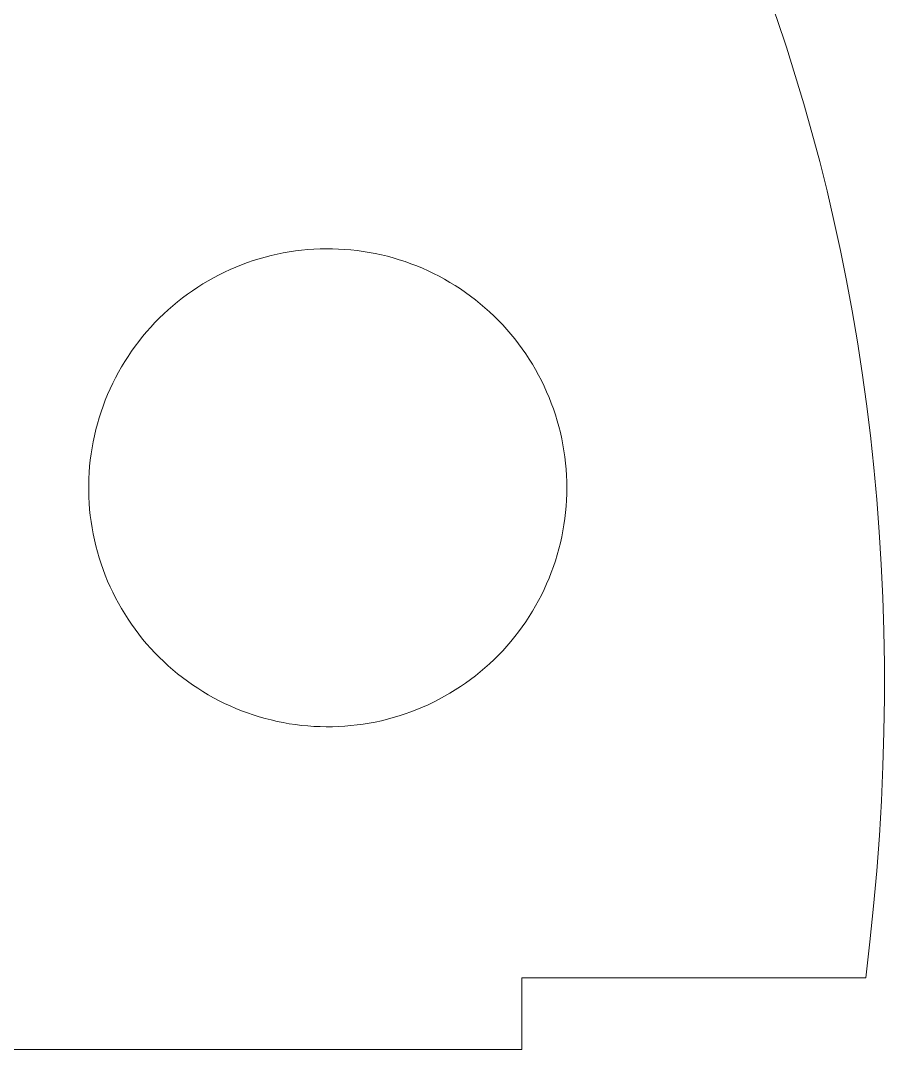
# Model space of a CAD drawing. Header units: millimetres. Extents: x -265 to 308, y -361 to 246.
# Drawn here: x -1.7 to 52.5, y -56.6 to 8 of the extents above; entities that cross this region are included whole.
import ezdxf

# ---------------------------------------------------------------- set-up
doc = ezdxf.new("R2010")
doc.units = ezdxf.units.MM
doc.header["$MEASUREMENT"] = 0
doc.layers.add('Layer 1', color=7, linetype='Continuous')

msp = doc.modelspace()

# ---------------------------------------------------------------- linework, layer by layer
at = {"layer": 'Layer 1', "lineweight": 9}
for points, knots in [([(51.3016, -52.0856), (51.3016, -52.0856), (29.7302, -52.0856), (29.7302, -52.0856), (29.7302, -52.0856), (29.7302, -52.0856), (29.7302, -52.0856), (29.7302, -52.0856), (29.7302, -52.0856), (29.7302, -52.0856), (29.7302, -56.5855), (29.7302, -56.5855), (29.7302, -56.5855), (29.7302, -56.5855), (-5.2697, -56.5855), (-5.2697, -56.5855), (-5.2697, -56.5855), (-5.2697, -56.5855), (-5.2697, -52.0856), (-5.2697, -52.0856), (-5.2697, -52.0856), (-5.2697, -52.0856), (-5.2697, -52.0856), (-5.2697, -52.0856), (-5.2697, -52.0856), (-5.2697, -52.0856), (-36.6373, -52.0856), (-36.6373, -52.0856), (-36.6373, -52.0856), (-36.6373, -52.0856), (-36.6373, -52.0856), (-36.6373, -52.0856), (-36.6373, -52.0856), (-18.6387, -36.9159), (-10.6522, -12.9439), (-15.9563, 9.9894), (-15.9563, 9.9894), (-21.2604, 32.9227), (-38.6692, 50.8796), (-61.5008, 56.606), (-61.5008, 56.606), (-61.5008, 56.606), (-61.5008, 56.606), (-61.5008, 56.606), (-61.5008, 56.606), (-67.0368, 59.678), (-70.3791, 65.5982), (-70.1494, 71.9253), (-70.1494, 71.9253), (-69.9197, 78.2524), (-66.0818, 83.9493), (-60.3376, 86.6117), (-60.3376, 86.6117), (-60.3376, 86.6117), (-60.3376, 86.6117), (-60.3376, 86.6117), (-60.3376, 86.6117), (-60.3376, 86.6117), (-59.4048, 86.797), (-59.4048, 86.797), (-59.4048, 86.797), (-59.4048, 86.797), (-58.456, 86.9607), (-58.456, 86.9607), (-58.456, 86.9607), (-58.456, 86.9607), (-57.4916, 87.1031), (-57.4916, 87.1031), (-57.4916, 87.1031), (-57.4916, 87.1031), (-56.512, 87.2239), (-56.512, 87.2239), (-56.512, 87.2239), (-56.512, 87.2239), (-55.5176, 87.3234), (-55.5176, 87.3234), (-55.5176, 87.3234), (-55.5176, 87.3234), (-54.5088, 87.4014), (-54.5088, 87.4014), (-54.5088, 87.4014), (-54.5088, 87.4014), (-53.486, 87.4582), (-53.486, 87.4582), (-53.486, 87.4582), (-53.486, 87.4582), (-52.4496, 87.4937), (-52.4496, 87.4937), (-52.4496, 87.4937), (-52.4496, 87.4937), (-51.4, 87.5078), (-51.4, 87.5078), (-51.4, 87.5078), (-51.4, 87.5078), (-50.3376, 87.5008), (-50.3376, 87.5008), (-50.3376, 87.5008), (-50.3376, 87.5008), (-49.2629, 87.4726), (-49.2629, 87.4726), (-49.2629, 87.4726), (-49.2629, 87.4726), (-48.1762, 87.4231), (-48.1762, 87.4231), (-48.1762, 87.4231), (-48.1762, 87.4231), (-47.0779, 87.3527), (-47.0779, 87.3527), (-47.0779, 87.3527), (-47.0779, 87.3527), (-45.9684, 87.261), (-45.9684, 87.261), (-45.9684, 87.261), (-45.9684, 87.261), (-44.8481, 87.1485), (-44.8481, 87.1485), (-44.8481, 87.1485), (-44.8481, 87.1485), (-43.7176, 87.0148), (-43.7176, 87.0148), (-43.7176, 87.0148), (-43.7176, 87.0148), (-42.577, 86.8603), (-42.577, 86.8603), (-42.577, 86.8603), (-42.577, 86.8603), (-41.4269, 86.6847), (-41.4269, 86.6847), (-41.4269, 86.6847), (-41.4269, 86.6847), (-40.2677, 86.4883), (-40.2677, 86.4883), (-40.2677, 86.4883), (-40.2677, 86.4883), (-39.0996, 86.2709), (-39.0996, 86.2709), (-39.0996, 86.2709), (-39.0996, 86.2709), (-37.9233, 86.0329), (-37.9233, 86.0329), (-37.9233, 86.0329), (-37.9233, 86.0329), (-36.739, 85.7739), (-36.739, 85.7739), (-36.739, 85.7739), (-36.739, 85.7739), (-35.5473, 85.4943), (-35.5473, 85.4943), (-35.5473, 85.4943), (-35.5473, 85.4943), (-34.3483, 85.194), (-34.3483, 85.194), (-34.3483, 85.194), (-34.3483, 85.194), (-33.1427, 84.8729), (-33.1427, 84.8729), (-33.1427, 84.8729), (-33.1427, 84.8729), (-31.9307, 84.5312), (-31.9307, 84.5312), (-31.9307, 84.5312), (-31.9307, 84.5312), (-30.7128, 84.169), (-30.7128, 84.169), (-30.7128, 84.169), (-30.7128, 84.169), (-29.4894, 83.786), (-29.4894, 83.786), (-29.4894, 83.786), (-29.4894, 83.786), (-28.2609, 83.3827), (-28.2609, 83.3827), (-28.2609, 83.3827), (-28.2609, 83.3827), (-27.0277, 82.9588), (-27.0277, 82.9588), (-27.0277, 82.9588), (-27.0277, 82.9588), (-25.7902, 82.5144), (-25.7902, 82.5144), (-25.7902, 82.5144), (-25.7902, 82.5144), (-24.5488, 82.0497), (-24.5488, 82.0497), (-24.5488, 82.0497), (-24.5488, 82.0497), (-23.3039, 81.5646), (-23.3039, 81.5646), (-23.3039, 81.5646), (-23.3039, 81.5646), (-22.0559, 81.0591), (-22.0559, 81.0591), (-22.0559, 81.0591), (-22.0559, 81.0591), (-20.8053, 80.5333), (-20.8053, 80.5333), (-20.8053, 80.5333), (-20.8053, 80.5333), (-19.5523, 79.9872), (-19.5523, 79.9872), (-19.5523, 79.9872), (-19.5523, 79.9872), (-18.2975, 79.4209), (-18.2975, 79.4209), (-18.2975, 79.4209), (-18.2975, 79.4209), (-17.0412, 78.8344), (-17.0412, 78.8344), (-17.0412, 78.8344), (-17.0412, 78.8344), (-15.7839, 78.2277), (-15.7839, 78.2277), (-15.7839, 78.2277), (-15.7839, 78.2277), (-14.5259, 77.6009), (-14.5259, 77.6009), (-14.5259, 77.6009), (-14.5259, 77.6009), (-13.2676, 76.954), (-13.2676, 76.954), (-13.2676, 76.954), (-13.2676, 76.954), (-12.0095, 76.287), (-12.0095, 76.287), (-12.0095, 76.287), (-12.0095, 76.287), (-10.7519, 75.6001), (-10.7519, 75.6001), (-10.7519, 75.6001), (-10.7519, 75.6001), (-9.4953, 74.8931), (-9.4953, 74.8931), (-9.4953, 74.8931), (-9.4953, 74.8931), (-8.24, 74.1662), (-8.24, 74.1662), (-8.24, 74.1662), (-8.24, 74.1662), (-6.9865, 73.4195), (-6.9865, 73.4195), (-6.9865, 73.4195), (-6.9865, 73.4195), (-5.7352, 72.6527), (-5.7352, 72.6527), (-5.7352, 72.6527), (-5.7352, 72.6527), (-4.4864, 71.8662), (-4.4864, 71.8662), (-4.4864, 71.8662), (-4.4864, 71.8662), (-3.2406, 71.0598), (-3.2406, 71.0598), (-3.2406, 71.0598), (-3.2406, 71.0598), (-1.9983, 70.2338), (-1.9983, 70.2338), (-1.9983, 70.2338), (-1.9983, 70.2338), (-0.7596, 69.388), (-0.7596, 69.388), (-0.7596, 69.388), (-0.7596, 69.388), (0.4748, 68.5225), (0.4748, 68.5225), (0.4748, 68.5225), (0.4748, 68.5225), (1.7047, 67.6374), (1.7047, 67.6374), (1.7047, 67.6374), (1.7047, 67.6374), (2.9295, 66.7326), (2.9295, 66.7326), (2.9295, 66.7326), (2.9295, 66.7326), (4.149, 65.8083), (4.149, 65.8083), (4.149, 65.8083), (4.149, 65.8083), (5.3626, 64.8643), (5.3626, 64.8643), (5.3626, 64.8643), (5.3626, 64.8643), (6.5701, 63.9009), (6.5701, 63.9009), (6.5701, 63.9009), (6.5701, 63.9009), (7.7709, 62.9181), (7.7709, 62.9181), (7.7709, 62.9181), (7.7709, 62.9181), (8.9647, 61.9158), (8.9647, 61.9158), (8.9647, 61.9158), (8.9647, 61.9158), (10.1511, 60.8941), (10.1511, 60.8941), (10.1511, 60.8941), (10.1511, 60.8941), (11.3297, 59.8531), (11.3297, 59.8531), (11.3297, 59.8531), (11.3297, 59.8531), (12.5001, 58.7926), (12.5001, 58.7926), (12.5001, 58.7926), (12.5001, 58.7926), (13.6618, 57.7129), (13.6618, 57.7129), (13.6618, 57.7129), (13.6618, 57.7129), (14.8144, 56.614), (14.8144, 56.614), (14.8144, 56.614), (14.8144, 56.614), (15.9576, 55.4959), (15.9576, 55.4959), (15.9576, 55.4959), (15.9576, 55.4959), (17.091, 54.3585), (17.091, 54.3585), (17.091, 54.3585), (17.091, 54.3585), (18.2142, 53.202), (18.2142, 53.202), (18.2142, 53.202), (18.2142, 53.202), (19.3266, 52.0265), (19.3266, 52.0265), (19.3266, 52.0265), (19.3266, 52.0265), (20.4281, 50.8319), (20.4281, 50.8319), (20.4281, 50.8319), (20.4281, 50.8319), (21.5181, 49.6183), (21.5181, 49.6183), (21.5181, 49.6183), (21.5181, 49.6183), (22.5962, 48.3856), (22.5962, 48.3856), (22.5962, 48.3856), (22.5962, 48.3856), (23.662, 47.1339), (23.662, 47.1339), (23.662, 47.1339), (23.662, 47.1339), (24.7153, 45.8634), (24.7153, 45.8634), (24.7153, 45.8634), (24.7153, 45.8634), (25.7554, 44.574), (25.7554, 44.574), (25.7554, 44.574), (25.7554, 44.574), (26.782, 43.2658), (26.782, 43.2658), (26.782, 43.2658), (26.782, 43.2658), (27.7947, 41.9386), (27.7947, 41.9386), (27.7947, 41.9386), (27.7947, 41.9386), (28.7931, 40.5928), (28.7931, 40.5928), (28.7931, 40.5928), (28.7931, 40.5928), (29.7769, 39.2282), (29.7769, 39.2282), (29.7769, 39.2282), (29.7769, 39.2282), (30.7456, 37.8449), (30.7456, 37.8449), (30.7456, 37.8449), (30.7456, 37.8449), (31.6987, 36.4429), (31.6987, 36.4429), (31.6987, 36.4429), (31.6987, 36.4429), (32.636, 35.0224), (32.636, 35.0224), (32.636, 35.0224), (32.636, 35.0224), (33.5569, 33.5832), (33.5569, 33.5832), (33.5569, 33.5832), (33.5569, 33.5832), (34.4612, 32.1254), (34.4612, 32.1254), (34.4612, 32.1254), (34.4612, 32.1254), (35.3483, 30.6492), (35.3483, 30.6492), (35.3483, 30.6492), (35.3483, 30.6492), (36.2179, 29.1544), (36.2179, 29.1544), (36.2179, 29.1544), (36.2179, 29.1544), (37.0695, 27.6413), (37.0695, 27.6413), (37.0695, 27.6413), (37.0695, 27.6413), (37.9029, 26.1096), (37.9029, 26.1096), (37.9029, 26.1096), (37.9029, 26.1096), (38.7175, 24.5596), (38.7175, 24.5596), (38.7175, 24.5596), (38.7175, 24.5596), (39.5129, 22.9914), (39.5129, 22.9914), (39.5129, 22.9914), (39.5129, 22.9914), (40.2889, 21.4047), (40.2889, 21.4047), (40.2889, 21.4047), (40.2889, 21.4047), (41.0448, 19.7998), (41.0448, 19.7998), (41.0448, 19.7998), (41.0448, 19.7998), (41.7805, 18.1768), (41.7805, 18.1768), (41.7805, 18.1768), (41.7805, 18.1768), (42.4953, 16.5354), (42.4953, 16.5354), (42.4953, 16.5354), (42.4953, 16.5354), (43.1891, 14.876), (43.1891, 14.876), (43.1891, 14.876), (43.1891, 14.876), (43.8613, 13.1984), (43.8613, 13.1984), (43.8613, 13.1984), (43.8613, 13.1984), (44.5114, 11.5028), (44.5114, 11.5028), (44.5114, 11.5028), (44.5114, 11.5028), (45.1393, 9.7891), (45.1393, 9.7891), (45.1393, 9.7891), (45.1393, 9.7891), (45.7443, 8.0574), (45.7443, 8.0574), (45.7443, 8.0574), (45.7443, 8.0574), (46.3262, 6.3078), (46.3262, 6.3078), (46.3262, 6.3078), (46.3262, 6.3078), (46.8844, 4.5402), (46.8844, 4.5402), (46.8844, 4.5402), (46.8844, 4.5402), (47.4187, 2.7547), (47.4187, 2.7547), (47.4187, 2.7547), (47.4187, 2.7547), (47.9287, 0.9513), (47.9287, 0.9513), (47.9287, 0.9513), (47.9287, 0.9513), (48.4138, -0.87), (48.4138, -0.87), (48.4138, -0.87), (48.4138, -0.87), (48.8737, -2.709), (48.8737, -2.709), (48.8737, -2.709), (48.8737, -2.709), (49.308, -4.5657), (49.308, -4.5657), (49.308, -4.5657), (49.308, -4.5657), (49.7163, -6.44), (49.7163, -6.44), (49.7163, -6.44), (49.7163, -6.44), (50.0982, -8.3323), (50.0982, -8.3323), (50.0982, -8.3323), (50.0982, -8.3323), (50.4533, -10.242), (50.4533, -10.242), (50.4533, -10.242), (50.4533, -10.242), (50.7812, -12.1693), (50.7812, -12.1693), (50.7812, -12.1693), (50.7812, -12.1693), (51.0814, -14.1142), (51.0814, -14.1142), (51.0814, -14.1142), (51.0814, -14.1142), (51.3536, -16.0768), (51.3536, -16.0768), (51.3536, -16.0768), (51.3536, -16.0768), (51.5974, -18.0567), (51.5974, -18.0567), (51.5974, -18.0567), (51.5974, -18.0567), (51.8124, -20.0541), (51.8124, -20.0541), (51.8124, -20.0541), (51.8124, -20.0541), (51.998, -22.0689), (51.998, -22.0689), (51.998, -22.0689), (51.998, -22.0689), (52.1541, -24.1012), (52.1541, -24.1012), (52.1541, -24.1012), (52.1541, -24.1012), (52.2801, -26.1508), (52.2801, -26.1508), (52.2801, -26.1508), (52.2801, -26.1508), (52.3757, -28.2177), (52.3757, -28.2177), (52.3757, -28.2177), (52.3757, -28.2177), (52.4404, -30.3019), (52.4404, -30.3019), (52.4404, -30.3019), (52.4404, -30.3019), (52.4739, -32.4032), (52.4739, -32.4032), (52.4739, -32.4032), (52.4739, -32.4032), (52.4756, -34.5218), (52.4756, -34.5218), (52.4756, -34.5218), (52.4756, -34.5218), (52.4454, -36.6575), (52.4454, -36.6575), (52.4454, -36.6575), (52.4454, -36.6575), (52.3826, -38.8105), (52.3826, -38.8105), (52.3826, -38.8105), (52.3826, -38.8105), (52.287, -40.9805), (52.287, -40.9805), (52.287, -40.9805), (52.287, -40.9805), (52.1581, -43.1675), (52.1581, -43.1675), (52.1581, -43.1675), (52.1581, -43.1675), (51.9955, -45.3716), (51.9955, -45.3716), (51.9955, -45.3716), (51.9955, -45.3716), (51.7988, -47.5927), (51.7988, -47.5927), (51.7988, -47.5927), (51.7988, -47.5927), (51.5676, -49.8307), (51.5676, -49.8307), (51.5676, -49.8307), (51.5676, -49.8307), (51.3016, -52.0856), (51.3016, -52.0856)], [0, 0, 0, 0, 0.006993, 0.006993, 0.006993, 0.006993, 0.013986, 0.013986, 0.013986, 0.013986, 0.020979, 0.020979, 0.020979, 0.020979, 0.027972, 0.027972, 0.027972, 0.027972, 0.034965, 0.034965, 0.034965, 0.034965, 0.041958, 0.041958, 0.041958, 0.041958, 0.048951, 0.048951, 0.048951, 0.048951, 0.0559441, 0.0559441, 0.0559441, 0.0559441, 0.0629371, 0.0629371, 0.0629371, 0.0629371, 0.0699301, 0.0699301, 0.0699301, 0.0699301, 0.0769231, 0.0769231, 0.0769231, 0.0769231, 0.0839161, 0.0839161, 0.0839161, 0.0839161, 0.0909091, 0.0909091, 0.0909091, 0.0909091, 0.0979021, 0.0979021, 0.0979021, 0.0979021, 0.1048951, 0.1048951, 0.1048951, 0.1048951, 0.1118881, 0.1118881, 0.1118881, 0.1118881, 0.1188811, 0.1188811, 0.1188811, 0.1188811, 0.1258741, 0.1258741, 0.1258741, 0.1258741, 0.1328671, 0.1328671, 0.1328671, 0.1328671, 0.1398601, 0.1398601, 0.1398601, 0.1398601, 0.1468531, 0.1468531, 0.1468531, 0.1468531, 0.1538462, 0.1538462, 0.1538462, 0.1538462, 0.1608392, 0.1608392, 0.1608392, 0.1608392, 0.1678322, 0.1678322, 0.1678322, 0.1678322, 0.1748252, 0.1748252, 0.1748252, 0.1748252, 0.1818182, 0.1818182, 0.1818182, 0.1818182, 0.1888112, 0.1888112, 0.1888112, 0.1888112, 0.1958042, 0.1958042, 0.1958042, 0.1958042, 0.2027972, 0.2027972, 0.2027972, 0.2027972, 0.2097902, 0.2097902, 0.2097902, 0.2097902, 0.2167832, 0.2167832, 0.2167832, 0.2167832, 0.2237762, 0.2237762, 0.2237762, 0.2237762, 0.2307692, 0.2307692, 0.2307692, 0.2307692, 0.2377622, 0.2377622, 0.2377622, 0.2377622, 0.2447552, 0.2447552, 0.2447552, 0.2447552, 0.2517483, 0.2517483, 0.2517483, 0.2517483, 0.2587413, 0.2587413, 0.2587413, 0.2587413, 0.2657343, 0.2657343, 0.2657343, 0.2657343, 0.2727273, 0.2727273, 0.2727273, 0.2727273, 0.2797203, 0.2797203, 0.2797203, 0.2797203, 0.2867133, 0.2867133, 0.2867133, 0.2867133, 0.2937063, 0.2937063, 0.2937063, 0.2937063, 0.3006993, 0.3006993, 0.3006993, 0.3006993, 0.3076923, 0.3076923, 0.3076923, 0.3076923, 0.3146853, 0.3146853, 0.3146853, 0.3146853, 0.3216783, 0.3216783, 0.3216783, 0.3216783, 0.3286713, 0.3286713, 0.3286713, 0.3286713, 0.3356643, 0.3356643, 0.3356643, 0.3356643, 0.3426573, 0.3426573, 0.3426573, 0.3426573, 0.3496503, 0.3496503, 0.3496503, 0.3496503, 0.3566434, 0.3566434, 0.3566434, 0.3566434, 0.3636364, 0.3636364, 0.3636364, 0.3636364, 0.3706294, 0.3706294, 0.3706294, 0.3706294, 0.3776224, 0.3776224, 0.3776224, 0.3776224, 0.3846154, 0.3846154, 0.3846154, 0.3846154, 0.3916084, 0.3916084, 0.3916084, 0.3916084, 0.3986014, 0.3986014, 0.3986014, 0.3986014, 0.4055944, 0.4055944, 0.4055944, 0.4055944, 0.4125874, 0.4125874, 0.4125874, 0.4125874, 0.4195804, 0.4195804, 0.4195804, 0.4195804, 0.4265734, 0.4265734, 0.4265734, 0.4265734, 0.4335664, 0.4335664, 0.4335664, 0.4335664, 0.4405594, 0.4405594, 0.4405594, 0.4405594, 0.4475524, 0.4475524, 0.4475524, 0.4475524, 0.4545455, 0.4545455, 0.4545455, 0.4545455, 0.4615385, 0.4615385, 0.4615385, 0.4615385, 0.4685315, 0.4685315, 0.4685315, 0.4685315, 0.4755245, 0.4755245, 0.4755245, 0.4755245, 0.4825175, 0.4825175, 0.4825175, 0.4825175, 0.4895105, 0.4895105, 0.4895105, 0.4895105, 0.4965035, 0.4965035, 0.4965035, 0.4965035, 0.5034965, 0.5034965, 0.5034965, 0.5034965, 0.5104895, 0.5104895, 0.5104895, 0.5104895, 0.5174825, 0.5174825, 0.5174825, 0.5174825, 0.5244755, 0.5244755, 0.5244755, 0.5244755, 0.5314685, 0.5314685, 0.5314685, 0.5314685, 0.5384615, 0.5384615, 0.5384615, 0.5384615, 0.5454545, 0.5454545, 0.5454545, 0.5454545, 0.5524476, 0.5524476, 0.5524476, 0.5524476, 0.5594406, 0.5594406, 0.5594406, 0.5594406, 0.5664336, 0.5664336, 0.5664336, 0.5664336, 0.5734266, 0.5734266, 0.5734266, 0.5734266, 0.5804196, 0.5804196, 0.5804196, 0.5804196, 0.5874126, 0.5874126, 0.5874126, 0.5874126, 0.5944056, 0.5944056, 0.5944056, 0.5944056, 0.6013986, 0.6013986, 0.6013986, 0.6013986, 0.6083916, 0.6083916, 0.6083916, 0.6083916, 0.6153846, 0.6153846, 0.6153846, 0.6153846, 0.6223776, 0.6223776, 0.6223776, 0.6223776, 0.6293706, 0.6293706, 0.6293706, 0.6293706, 0.6363636, 0.6363636, 0.6363636, 0.6363636, 0.6433566, 0.6433566, 0.6433566, 0.6433566, 0.6503497, 0.6503497, 0.6503497, 0.6503497, 0.6573427, 0.6573427, 0.6573427, 0.6573427, 0.6643357, 0.6643357, 0.6643357, 0.6643357, 0.6713287, 0.6713287, 0.6713287, 0.6713287, 0.6783217, 0.6783217, 0.6783217, 0.6783217, 0.6853147, 0.6853147, 0.6853147, 0.6853147, 0.6923077, 0.6923077, 0.6923077, 0.6923077, 0.6993007, 0.6993007, 0.6993007, 0.6993007, 0.7062937, 0.7062937, 0.7062937, 0.7062937, 0.7132867, 0.7132867, 0.7132867, 0.7132867, 0.7202797, 0.7202797, 0.7202797, 0.7202797, 0.7272727, 0.7272727, 0.7272727, 0.7272727, 0.7342657, 0.7342657, 0.7342657, 0.7342657, 0.7412587, 0.7412587, 0.7412587, 0.7412587, 0.7482517, 0.7482517, 0.7482517, 0.7482517, 0.7552448, 0.7552448, 0.7552448, 0.7552448, 0.7622378, 0.7622378, 0.7622378, 0.7622378, 0.7692308, 0.7692308, 0.7692308, 0.7692308, 0.7762238, 0.7762238, 0.7762238, 0.7762238, 0.7832168, 0.7832168, 0.7832168, 0.7832168, 0.7902098, 0.7902098, 0.7902098, 0.7902098, 0.7972028, 0.7972028, 0.7972028, 0.7972028, 0.8041958, 0.8041958, 0.8041958, 0.8041958, 0.8111888, 0.8111888, 0.8111888, 0.8111888, 0.8181818, 0.8181818, 0.8181818, 0.8181818, 0.8251748, 0.8251748, 0.8251748, 0.8251748, 0.8321678, 0.8321678, 0.8321678, 0.8321678, 0.8391608, 0.8391608, 0.8391608, 0.8391608, 0.8461538, 0.8461538, 0.8461538, 0.8461538, 0.8531469, 0.8531469, 0.8531469, 0.8531469, 0.8601399, 0.8601399, 0.8601399, 0.8601399, 0.8671329, 0.8671329, 0.8671329, 0.8671329, 0.8741259, 0.8741259, 0.8741259, 0.8741259, 0.8811189, 0.8811189, 0.8811189, 0.8811189, 0.8881119, 0.8881119, 0.8881119, 0.8881119, 0.8951049, 0.8951049, 0.8951049, 0.8951049, 0.9020979, 0.9020979, 0.9020979, 0.9020979, 0.9090909, 0.9090909, 0.9090909, 0.9090909, 0.9160839, 0.9160839, 0.9160839, 0.9160839, 0.9230769, 0.9230769, 0.9230769, 0.9230769, 0.9300699, 0.9300699, 0.9300699, 0.9300699, 0.9370629, 0.9370629, 0.9370629, 0.9370629, 0.9440559, 0.9440559, 0.9440559, 0.9440559, 0.951049, 0.951049, 0.951049, 0.951049, 0.958042, 0.958042, 0.958042, 0.958042, 0.965035, 0.965035, 0.965035, 0.965035, 0.972028, 0.972028, 0.972028, 0.972028, 0.979021, 0.979021, 0.979021, 0.979021, 0.986014, 0.986014, 0.986014, 0.986014, 1, 1, 1, 1]), ([(32.5456, -21.3373), (32.5456, -21.3373), (32.5406, -20.9494), (32.5406, -20.9494), (32.5406, -20.9494), (32.5406, -20.9494), (32.5256, -20.5619), (32.5256, -20.5619), (32.5256, -20.5619), (32.5256, -20.5619), (32.5005, -20.1748), (32.5005, -20.1748), (32.5005, -20.1748), (32.5005, -20.1748), (32.4655, -19.7886), (32.4655, -19.7886), (32.4655, -19.7886), (32.4655, -19.7886), (32.4205, -19.4034), (32.4205, -19.4034), (32.4205, -19.4034), (32.4205, -19.4034), (32.3655, -19.0194), (32.3655, -19.0194), (32.3655, -19.0194), (32.3655, -19.0194), (32.3006, -18.6371), (32.3006, -18.6371), (32.3006, -18.6371), (32.3006, -18.6371), (32.2259, -18.2565), (32.2259, -18.2565), (32.2259, -18.2565), (32.2259, -18.2565), (32.1413, -17.878), (32.1413, -17.878), (32.1413, -17.878), (32.1413, -17.878), (32.047, -17.5018), (32.047, -17.5018), (32.047, -17.5018), (32.047, -17.5018), (31.943, -17.1282), (31.943, -17.1282), (31.943, -17.1282), (31.943, -17.1282), (31.8294, -16.7574), (31.8294, -16.7574), (31.8294, -16.7574), (31.8294, -16.7574), (31.7062, -16.3896), (31.7062, -16.3896), (31.7062, -16.3896), (31.7062, -16.3896), (31.5735, -16.0252), (31.5735, -16.0252), (31.5735, -16.0252), (31.5735, -16.0252), (31.4315, -15.6643), (31.4315, -15.6643), (31.4315, -15.6643), (31.4315, -15.6643), (31.2802, -15.3072), (31.2802, -15.3072), (31.2802, -15.3072), (31.2802, -15.3072), (31.1197, -14.9541), (31.1197, -14.9541), (31.1197, -14.9541), (31.1197, -14.9541), (30.9501, -14.6053), (30.9501, -14.6053), (30.9501, -14.6053), (30.9501, -14.6053), (30.7716, -14.261), (30.7716, -14.261), (30.7716, -14.261), (30.7716, -14.261), (30.5842, -13.9214), (30.5842, -13.9214), (30.5842, -13.9214), (30.5842, -13.9214), (30.3882, -13.5868), (30.3882, -13.5868), (30.3882, -13.5868), (30.3882, -13.5868), (30.1835, -13.2573), (30.1835, -13.2573), (30.1835, -13.2573), (30.1835, -13.2573), (29.9704, -12.9333), (29.9704, -12.9333), (29.9704, -12.9333), (29.9704, -12.9333), (29.7489, -12.6148), (29.7489, -12.6148), (29.7489, -12.6148), (29.7489, -12.6148), (29.5193, -12.3023), (29.5193, -12.3023), (29.5193, -12.3023), (29.5193, -12.3023), (29.2817, -11.9958), (29.2817, -11.9958), (29.2817, -11.9958), (29.2817, -11.9958), (29.0363, -11.6954), (29.0363, -11.6954), (29.0363, -11.6954), (29.0363, -11.6954), (28.7832, -11.4016), (28.7832, -11.4016), (28.7832, -11.4016), (28.7832, -11.4016), (28.5226, -11.1144), (28.5226, -11.1144), (28.5226, -11.1144), (28.5226, -11.1144), (28.2546, -10.834), (28.2546, -10.834), (28.2546, -10.834), (28.2546, -10.834), (27.9795, -10.5606), (27.9795, -10.5606), (27.9795, -10.5606), (27.9795, -10.5606), (27.6974, -10.2945), (27.6974, -10.2945), (27.6974, -10.2945), (27.6974, -10.2945), (27.4085, -10.0357), (27.4085, -10.0357), (27.4085, -10.0357), (27.4085, -10.0357), (27.113, -9.7845), (27.113, -9.7845), (27.113, -9.7845), (27.113, -9.7845), (26.8111, -9.541), (26.8111, -9.541), (26.8111, -9.541), (26.8111, -9.541), (26.503, -9.3054), (26.503, -9.3054), (26.503, -9.3054), (26.503, -9.3054), (26.189, -9.0779), (26.189, -9.0779), (26.189, -9.0779), (26.189, -9.0779), (25.8691, -8.8585), (25.8691, -8.8585), (25.8691, -8.8585), (25.8691, -8.8585), (25.5437, -8.6474), (25.5437, -8.6474), (25.5437, -8.6474), (25.5437, -8.6474), (25.2129, -8.4449), (25.2129, -8.4449), (25.2129, -8.4449), (25.2129, -8.4449), (24.8771, -8.251), (24.8771, -8.251), (24.8771, -8.251), (24.8771, -8.251), (24.5363, -8.0658), (24.5363, -8.0658), (24.5363, -8.0658), (24.5363, -8.0658), (24.1908, -7.8895), (24.1908, -7.8895), (24.1908, -7.8895), (24.1908, -7.8895), (23.8409, -7.7223), (23.8409, -7.7223), (23.8409, -7.7223), (23.8409, -7.7223), (23.4869, -7.5641), (23.4869, -7.5641), (23.4869, -7.5641), (23.4869, -7.5641), (23.1288, -7.415), (23.1288, -7.415), (23.1288, -7.415), (23.1288, -7.415), (22.767, -7.2754), (22.767, -7.2754), (22.767, -7.2754), (22.767, -7.2754), (22.4017, -7.145), (22.4017, -7.145), (22.4017, -7.145), (22.4017, -7.145), (22.0331, -7.0243), (22.0331, -7.0243), (22.0331, -7.0243), (22.0331, -7.0243), (21.6615, -6.9129), (21.6615, -6.9129), (21.6615, -6.9129), (21.6615, -6.9129), (21.2873, -6.8114), (21.2873, -6.8114), (21.2873, -6.8114), (21.2873, -6.8114), (20.9104, -6.7196), (20.9104, -6.7196), (20.9104, -6.7196), (20.9104, -6.7196), (20.5314, -6.6374), (20.5314, -6.6374), (20.5314, -6.6374), (20.5314, -6.6374), (20.1504, -6.5652), (20.1504, -6.5652), (20.1504, -6.5652), (20.1504, -6.5652), (19.7676, -6.5028), (19.7676, -6.5028), (19.7676, -6.5028), (19.7676, -6.5028), (19.3833, -6.4503), (19.3833, -6.4503), (19.3833, -6.4503), (19.3833, -6.4503), (18.9978, -6.4077), (18.9978, -6.4077), (18.9978, -6.4077), (18.9978, -6.4077), (18.6113, -6.3752), (18.6113, -6.3752), (18.6113, -6.3752), (18.6113, -6.3752), (18.2242, -6.3526), (18.2242, -6.3526), (18.2242, -6.3526), (18.2242, -6.3526), (17.8365, -6.3401), (17.8365, -6.3401), (17.8365, -6.3401), (17.8365, -6.3401), (17.4487, -6.3376), (17.4487, -6.3376), (17.4487, -6.3376), (17.4487, -6.3376), (17.0609, -6.3451), (17.0609, -6.3451), (17.0609, -6.3451), (17.0609, -6.3451), (16.6734, -6.3626), (16.6734, -6.3626), (16.6734, -6.3626), (16.6734, -6.3626), (16.2866, -6.3902), (16.2866, -6.3902), (16.2866, -6.3902), (16.2866, -6.3902), (15.9006, -6.4277), (15.9006, -6.4277), (15.9006, -6.4277), (15.9006, -6.4277), (15.5157, -6.4752), (15.5157, -6.4752), (15.5157, -6.4752), (15.5157, -6.4752), (15.1321, -6.5327), (15.1321, -6.5327), (15.1321, -6.5327), (15.1321, -6.5327), (14.7502, -6.6001), (14.7502, -6.6001), (14.7502, -6.6001), (14.7502, -6.6001), (14.3701, -6.6772), (14.3701, -6.6772), (14.3701, -6.6772), (14.3701, -6.6772), (13.9922, -6.7643), (13.9922, -6.7643), (13.9922, -6.7643), (13.9922, -6.7643), (13.6167, -6.8609), (13.6167, -6.8609), (13.6167, -6.8609), (13.6167, -6.8609), (13.2437, -6.9674), (13.2437, -6.9674), (13.2437, -6.9674), (13.2437, -6.9674), (12.8736, -7.0835), (12.8736, -7.0835), (12.8736, -7.0835), (12.8736, -7.0835), (12.5067, -7.209), (12.5067, -7.209), (12.5067, -7.209), (12.5067, -7.209), (12.1431, -7.344), (12.1431, -7.344), (12.1431, -7.344), (12.1431, -7.344), (11.7831, -7.4884), (11.7831, -7.4884), (11.7831, -7.4884), (11.7831, -7.4884), (11.427, -7.6419), (11.427, -7.6419), (11.427, -7.6419), (11.427, -7.6419), (11.075, -7.8048), (11.075, -7.8048), (11.075, -7.8048), (11.075, -7.8048), (10.7273, -7.9765), (10.7273, -7.9765), (10.7273, -7.9765), (10.7273, -7.9765), (10.3841, -8.1573), (10.3841, -8.1573), (10.3841, -8.1573), (10.3841, -8.1573), (10.0457, -8.3469), (10.0457, -8.3469), (10.0457, -8.3469), (10.0457, -8.3469), (9.7124, -8.5451), (9.7124, -8.5451), (9.7124, -8.5451), (9.7124, -8.5451), (9.3843, -8.7519), (9.3843, -8.7519), (9.3843, -8.7519), (9.3843, -8.7519), (9.0617, -8.9671), (9.0617, -8.9671), (9.0617, -8.9671), (9.0617, -8.9671), (8.7447, -9.1907), (8.7447, -9.1907), (8.7447, -9.1907), (8.7447, -9.1907), (8.4336, -9.4222), (8.4336, -9.4222), (8.4336, -9.4222), (8.4336, -9.4222), (8.1286, -9.6618), (8.1286, -9.6618), (8.1286, -9.6618), (8.1286, -9.6618), (7.8299, -9.9092), (7.8299, -9.9092), (7.8299, -9.9092), (7.8299, -9.9092), (7.5376, -10.1642), (7.5376, -10.1642), (7.5376, -10.1642), (7.5376, -10.1642), (7.2521, -10.4267), (7.2521, -10.4267), (7.2521, -10.4267), (7.2521, -10.4267), (6.9735, -10.6964), (6.9735, -10.6964), (6.9735, -10.6964), (6.9735, -10.6964), (6.7019, -10.9733), (6.7019, -10.9733), (6.7019, -10.9733), (6.7019, -10.9733), (6.4376, -11.2571), (6.4376, -11.2571), (6.4376, -11.2571), (6.4376, -11.2571), (6.1807, -11.5477), (6.1807, -11.5477), (6.1807, -11.5477), (6.1807, -11.5477), (5.9314, -11.8448), (5.9314, -11.8448), (5.9314, -11.8448), (5.9314, -11.8448), (5.6898, -12.1482), (5.6898, -12.1482), (5.6898, -12.1482), (5.6898, -12.1482), (5.4563, -12.4579), (5.4563, -12.4579), (5.4563, -12.4579), (5.4563, -12.4579), (5.2307, -12.7734), (5.2307, -12.7734), (5.2307, -12.7734), (5.2307, -12.7734), (5.0135, -13.0946), (5.0135, -13.0946), (5.0135, -13.0946), (5.0135, -13.0946), (4.8045, -13.4214), (4.8045, -13.4214), (4.8045, -13.4214), (4.8045, -13.4214), (4.6041, -13.7535), (4.6041, -13.7535), (4.6041, -13.7535), (4.6041, -13.7535), (4.4124, -14.0906), (4.4124, -14.0906), (4.4124, -14.0906), (4.4124, -14.0906), (4.2294, -14.4325), (4.2294, -14.4325), (4.2294, -14.4325), (4.2294, -14.4325), (4.0553, -14.7792), (4.0553, -14.7792), (4.0553, -14.7792), (4.0553, -14.7792), (3.8903, -15.1301), (3.8903, -15.1301), (3.8903, -15.1301), (3.8903, -15.1301), (3.7344, -15.4852), (3.7344, -15.4852), (3.7344, -15.4852), (3.7344, -15.4852), (3.5877, -15.8443), (3.5877, -15.8443), (3.5877, -15.8443), (3.5877, -15.8443), (3.4503, -16.2069), (3.4503, -16.2069), (3.4503, -16.2069), (3.4503, -16.2069), (3.3224, -16.5731), (3.3224, -16.5731), (3.3224, -16.5731), (3.3224, -16.5731), (3.204, -16.9424), (3.204, -16.9424), (3.204, -16.9424), (3.204, -16.9424), (3.0952, -17.3147), (3.0952, -17.3147), (3.0952, -17.3147), (3.0952, -17.3147), (2.996, -17.6896), (2.996, -17.6896), (2.996, -17.6896), (2.996, -17.6896), (2.9066, -18.067), (2.9066, -18.067), (2.9066, -18.067), (2.9066, -18.067), (2.8269, -18.4466), (2.8269, -18.4466), (2.8269, -18.4466), (2.8269, -18.4466), (2.7571, -18.8281), (2.7571, -18.8281), (2.7571, -18.8281), (2.7571, -18.8281), (2.6972, -19.2113), (2.6972, -19.2113), (2.6972, -19.2113), (2.6972, -19.2113), (2.6472, -19.5959), (2.6472, -19.5959), (2.6472, -19.5959), (2.6472, -19.5959), (2.6071, -19.9816), (2.6071, -19.9816), (2.6071, -19.9816), (2.6071, -19.9816), (2.5771, -20.3683), (2.5771, -20.3683), (2.5771, -20.3683), (2.5771, -20.3683), (2.557, -20.7557), (2.557, -20.7557), (2.557, -20.7557), (2.557, -20.7557), (2.547, -21.1433), (2.547, -21.1433), (2.547, -21.1433), (2.547, -21.1433), (2.547, -21.5312), (2.547, -21.5312), (2.547, -21.5312), (2.547, -21.5312), (2.557, -21.9189), (2.557, -21.9189), (2.557, -21.9189), (2.557, -21.9189), (2.5771, -22.3062), (2.5771, -22.3062), (2.5771, -22.3062), (2.5771, -22.3062), (2.6071, -22.6929), (2.6071, -22.6929), (2.6071, -22.6929), (2.6071, -22.6929), (2.6472, -23.0787), (2.6472, -23.0787), (2.6472, -23.0787), (2.6472, -23.0787), (2.6972, -23.4632), (2.6972, -23.4632), (2.6972, -23.4632), (2.6972, -23.4632), (2.7571, -23.8464), (2.7571, -23.8464), (2.7571, -23.8464), (2.7571, -23.8464), (2.8269, -24.2279), (2.8269, -24.2279), (2.8269, -24.2279), (2.8269, -24.2279), (2.9066, -24.6075), (2.9066, -24.6075), (2.9066, -24.6075), (2.9066, -24.6075), (2.996, -24.9849), (2.996, -24.9849), (2.996, -24.9849), (2.996, -24.9849), (3.0952, -25.3598), (3.0952, -25.3598), (3.0952, -25.3598), (3.0952, -25.3598), (3.204, -25.7321), (3.204, -25.7321), (3.204, -25.7321), (3.204, -25.7321), (3.3224, -26.1014), (3.3224, -26.1014), (3.3224, -26.1014), (3.3224, -26.1014), (3.4503, -26.4676), (3.4503, -26.4676), (3.4503, -26.4676), (3.4503, -26.4676), (3.5877, -26.8302), (3.5877, -26.8302), (3.5877, -26.8302), (3.5877, -26.8302), (3.7344, -27.1893), (3.7344, -27.1893), (3.7344, -27.1893), (3.7344, -27.1893), (3.8903, -27.5444), (3.8903, -27.5444), (3.8903, -27.5444), (3.8903, -27.5444), (4.0553, -27.8954), (4.0553, -27.8954), (4.0553, -27.8954), (4.0553, -27.8954), (4.2294, -28.242), (4.2294, -28.242), (4.2294, -28.242), (4.2294, -28.242), (4.4124, -28.584), (4.4124, -28.584), (4.4124, -28.584), (4.4124, -28.584), (4.6041, -28.9211), (4.6041, -28.9211), (4.6041, -28.9211), (4.6041, -28.9211), (4.8045, -29.2532), (4.8045, -29.2532), (4.8045, -29.2532), (4.8045, -29.2532), (5.0135, -29.5799), (5.0135, -29.5799), (5.0135, -29.5799), (5.0135, -29.5799), (5.2307, -29.9012), (5.2307, -29.9012), (5.2307, -29.9012), (5.2307, -29.9012), (5.4563, -30.2167), (5.4563, -30.2167), (5.4563, -30.2167), (5.4563, -30.2167), (5.6898, -30.5263), (5.6898, -30.5263), (5.6898, -30.5263), (5.6898, -30.5263), (5.9314, -30.8297), (5.9314, -30.8297), (5.9314, -30.8297), (5.9314, -30.8297), (6.1807, -31.1268), (6.1807, -31.1268), (6.1807, -31.1268), (6.1807, -31.1268), (6.4376, -31.4174), (6.4376, -31.4174), (6.4376, -31.4174), (6.4376, -31.4174), (6.7019, -31.7012), (6.7019, -31.7012), (6.7019, -31.7012), (6.7019, -31.7012), (6.9735, -31.9781), (6.9735, -31.9781), (6.9735, -31.9781), (6.9735, -31.9781), (7.2521, -32.2478), (7.2521, -32.2478), (7.2521, -32.2478), (7.2521, -32.2478), (7.5376, -32.5104), (7.5376, -32.5104), (7.5376, -32.5104), (7.5376, -32.5104), (7.8299, -32.7654), (7.8299, -32.7654), (7.8299, -32.7654), (7.8299, -32.7654), (8.1286, -33.0127), (8.1286, -33.0127), (8.1286, -33.0127), (8.1286, -33.0127), (8.4336, -33.2523), (8.4336, -33.2523), (8.4336, -33.2523), (8.4336, -33.2523), (8.7447, -33.4839), (8.7447, -33.4839), (8.7447, -33.4839), (8.7447, -33.4839), (9.0617, -33.7074), (9.0617, -33.7074), (9.0617, -33.7074), (9.0617, -33.7074), (9.3843, -33.9226), (9.3843, -33.9226), (9.3843, -33.9226), (9.3843, -33.9226), (9.7124, -34.1293), (9.7124, -34.1293), (9.7124, -34.1293), (9.7124, -34.1293), (10.0457, -34.3275), (10.0457, -34.3275), (10.0457, -34.3275), (10.0457, -34.3275), (10.3841, -34.5171), (10.3841, -34.5171), (10.3841, -34.5171), (10.3841, -34.5171), (10.7273, -34.6979), (10.7273, -34.6979), (10.7273, -34.6979), (10.7273, -34.6979), (11.075, -34.8697), (11.075, -34.8697), (11.075, -34.8697), (11.075, -34.8697), (11.427, -35.0324), (11.427, -35.0324), (11.427, -35.0324), (11.427, -35.0324), (11.7831, -35.186), (11.7831, -35.186), (11.7831, -35.186), (11.7831, -35.186), (12.1431, -35.3304), (12.1431, -35.3304), (12.1431, -35.3304), (12.1431, -35.3304), (12.5067, -35.4654), (12.5067, -35.4654), (12.5067, -35.4654), (12.5067, -35.4654), (12.8736, -35.5909), (12.8736, -35.5909), (12.8736, -35.5909), (12.8736, -35.5909), (13.2437, -35.707), (13.2437, -35.707), (13.2437, -35.707), (13.2437, -35.707), (13.6167, -35.8134), (13.6167, -35.8134), (13.6167, -35.8134), (13.6167, -35.8134), (13.9922, -35.9102), (13.9922, -35.9102), (13.9922, -35.9102), (13.9922, -35.9102), (14.3701, -35.9972), (14.3701, -35.9972), (14.3701, -35.9972), (14.3701, -35.9972), (14.7502, -36.0743), (14.7502, -36.0743), (14.7502, -36.0743), (14.7502, -36.0743), (15.1321, -36.1417), (15.1321, -36.1417), (15.1321, -36.1417), (15.1321, -36.1417), (15.5157, -36.1992), (15.5157, -36.1992), (15.5157, -36.1992), (15.5157, -36.1992), (15.9006, -36.2467), (15.9006, -36.2467), (15.9006, -36.2467), (15.9006, -36.2467), (16.2866, -36.2842), (16.2866, -36.2842), (16.2866, -36.2842), (16.2866, -36.2842), (16.6734, -36.3118), (16.6734, -36.3118), (16.6734, -36.3118), (16.6734, -36.3118), (17.0609, -36.3293), (17.0609, -36.3293), (17.0609, -36.3293), (17.0609, -36.3293), (17.4487, -36.3369), (17.4487, -36.3369), (17.4487, -36.3369), (17.4487, -36.3369), (17.8365, -36.3343), (17.8365, -36.3343), (17.8365, -36.3343), (17.8365, -36.3343), (18.2242, -36.3218), (18.2242, -36.3218), (18.2242, -36.3218), (18.2242, -36.3218), (18.6113, -36.2993), (18.6113, -36.2993), (18.6113, -36.2993), (18.6113, -36.2993), (18.9978, -36.2667), (18.9978, -36.2667), (18.9978, -36.2667), (18.9978, -36.2667), (19.3833, -36.2242), (19.3833, -36.2242), (19.3833, -36.2242), (19.3833, -36.2242), (19.7676, -36.1717), (19.7676, -36.1717), (19.7676, -36.1717), (19.7676, -36.1717), (20.1504, -36.1093), (20.1504, -36.1093), (20.1504, -36.1093), (20.1504, -36.1093), (20.5314, -36.037), (20.5314, -36.037), (20.5314, -36.037), (20.5314, -36.037), (20.9104, -35.9549), (20.9104, -35.9549), (20.9104, -35.9549), (20.9104, -35.9549), (21.2873, -35.863), (21.2873, -35.863), (21.2873, -35.863), (21.2873, -35.863), (21.6615, -35.7614), (21.6615, -35.7614), (21.6615, -35.7614), (21.6615, -35.7614), (22.0331, -35.6502), (22.0331, -35.6502), (22.0331, -35.6502), (22.0331, -35.6502), (22.4017, -35.5294), (22.4017, -35.5294), (22.4017, -35.5294), (22.4017, -35.5294), (22.767, -35.3991), (22.767, -35.3991), (22.767, -35.3991), (22.767, -35.3991), (23.1288, -35.2594), (23.1288, -35.2594), (23.1288, -35.2594), (23.1288, -35.2594), (23.4869, -35.1104), (23.4869, -35.1104), (23.4869, -35.1104), (23.4869, -35.1104), (23.8409, -34.9522), (23.8409, -34.9522), (23.8409, -34.9522), (23.8409, -34.9522), (24.1908, -34.7849), (24.1908, -34.7849), (24.1908, -34.7849), (24.1908, -34.7849), (24.5363, -34.6086), (24.5363, -34.6086), (24.5363, -34.6086), (24.5363, -34.6086), (24.8771, -34.4234), (24.8771, -34.4234), (24.8771, -34.4234), (24.8771, -34.4234), (25.2129, -34.2295), (25.2129, -34.2295), (25.2129, -34.2295), (25.2129, -34.2295), (25.5437, -34.027), (25.5437, -34.027), (25.5437, -34.027), (25.5437, -34.027), (25.8691, -33.816), (25.8691, -33.816), (25.8691, -33.816), (25.8691, -33.816), (26.189, -33.5967), (26.189, -33.5967), (26.189, -33.5967), (26.189, -33.5967), (26.503, -33.3691), (26.503, -33.3691), (26.503, -33.3691), (26.503, -33.3691), (26.8111, -33.1335), (26.8111, -33.1335), (26.8111, -33.1335), (26.8111, -33.1335), (27.113, -32.89), (27.113, -32.89), (27.113, -32.89), (27.113, -32.89), (27.4085, -32.6388), (27.4085, -32.6388), (27.4085, -32.6388), (27.4085, -32.6388), (27.6974, -32.38), (27.6974, -32.38), (27.6974, -32.38), (27.6974, -32.38), (27.9795, -32.1139), (27.9795, -32.1139), (27.9795, -32.1139), (27.9795, -32.1139), (28.2546, -31.8405), (28.2546, -31.8405), (28.2546, -31.8405), (28.2546, -31.8405), (28.5226, -31.5602), (28.5226, -31.5602), (28.5226, -31.5602), (28.5226, -31.5602), (28.7832, -31.2729), (28.7832, -31.2729), (28.7832, -31.2729), (28.7832, -31.2729), (29.0363, -30.979), (29.0363, -30.979), (29.0363, -30.979), (29.0363, -30.979), (29.2817, -30.6787), (29.2817, -30.6787), (29.2817, -30.6787), (29.2817, -30.6787), (29.5193, -30.3722), (29.5193, -30.3722), (29.5193, -30.3722), (29.5193, -30.3722), (29.7489, -30.0596), (29.7489, -30.0596), (29.7489, -30.0596), (29.7489, -30.0596), (29.9704, -29.7412), (29.9704, -29.7412), (29.9704, -29.7412), (29.9704, -29.7412), (30.1835, -29.4172), (30.1835, -29.4172), (30.1835, -29.4172), (30.1835, -29.4172), (30.3882, -29.0877), (30.3882, -29.0877), (30.3882, -29.0877), (30.3882, -29.0877), (30.5842, -28.7532), (30.5842, -28.7532), (30.5842, -28.7532), (30.5842, -28.7532), (30.7716, -28.4136), (30.7716, -28.4136), (30.7716, -28.4136), (30.7716, -28.4136), (30.9501, -28.0693), (30.9501, -28.0693), (30.9501, -28.0693), (30.9501, -28.0693), (31.1197, -27.7204), (31.1197, -27.7204), (31.1197, -27.7204), (31.1197, -27.7204), (31.2802, -27.3673), (31.2802, -27.3673), (31.2802, -27.3673), (31.2802, -27.3673), (31.4315, -27.0102), (31.4315, -27.0102), (31.4315, -27.0102), (31.4315, -27.0102), (31.5735, -26.6493), (31.5735, -26.6493), (31.5735, -26.6493), (31.5735, -26.6493), (31.7062, -26.2849), (31.7062, -26.2849), (31.7062, -26.2849), (31.7062, -26.2849), (31.8294, -25.9172), (31.8294, -25.9172), (31.8294, -25.9172), (31.8294, -25.9172), (31.943, -25.5463), (31.943, -25.5463), (31.943, -25.5463), (31.943, -25.5463), (32.047, -25.1727), (32.047, -25.1727), (32.047, -25.1727), (32.047, -25.1727), (32.1413, -24.7965), (32.1413, -24.7965), (32.1413, -24.7965), (32.1413, -24.7965), (32.2259, -24.418), (32.2259, -24.418), (32.2259, -24.418), (32.2259, -24.418), (32.3006, -24.0374), (32.3006, -24.0374), (32.3006, -24.0374), (32.3006, -24.0374), (32.3655, -23.6551), (32.3655, -23.6551), (32.3655, -23.6551), (32.3655, -23.6551), (32.4205, -23.2711), (32.4205, -23.2711), (32.4205, -23.2711), (32.4205, -23.2711), (32.4655, -22.8859), (32.4655, -22.8859), (32.4655, -22.8859), (32.4655, -22.8859), (32.5005, -22.4997), (32.5005, -22.4997), (32.5005, -22.4997), (32.5005, -22.4997), (32.5256, -22.1126), (32.5256, -22.1126), (32.5256, -22.1126), (32.5256, -22.1126), (32.5406, -21.7251), (32.5406, -21.7251), (32.5406, -21.7251), (32.5406, -21.7251), (32.5456, -21.3373), (32.5456, -21.3373)], [0, 0, 0, 0, 0.0040984, 0.0040984, 0.0040984, 0.0040984, 0.0081967, 0.0081967, 0.0081967, 0.0081967, 0.0122951, 0.0122951, 0.0122951, 0.0122951, 0.0163934, 0.0163934, 0.0163934, 0.0163934, 0.0204918, 0.0204918, 0.0204918, 0.0204918, 0.0245902, 0.0245902, 0.0245902, 0.0245902, 0.0286885, 0.0286885, 0.0286885, 0.0286885, 0.0327869, 0.0327869, 0.0327869, 0.0327869, 0.0368852, 0.0368852, 0.0368852, 0.0368852, 0.0409836, 0.0409836, 0.0409836, 0.0409836, 0.045082, 0.045082, 0.045082, 0.045082, 0.0491803, 0.0491803, 0.0491803, 0.0491803, 0.0532787, 0.0532787, 0.0532787, 0.0532787, 0.057377, 0.057377, 0.057377, 0.057377, 0.0614754, 0.0614754, 0.0614754, 0.0614754, 0.0655738, 0.0655738, 0.0655738, 0.0655738, 0.0696721, 0.0696721, 0.0696721, 0.0696721, 0.0737705, 0.0737705, 0.0737705, 0.0737705, 0.0778689, 0.0778689, 0.0778689, 0.0778689, 0.0819672, 0.0819672, 0.0819672, 0.0819672, 0.0860656, 0.0860656, 0.0860656, 0.0860656, 0.0901639, 0.0901639, 0.0901639, 0.0901639, 0.0942623, 0.0942623, 0.0942623, 0.0942623, 0.0983607, 0.0983607, 0.0983607, 0.0983607, 0.102459, 0.102459, 0.102459, 0.102459, 0.1065574, 0.1065574, 0.1065574, 0.1065574, 0.1106557, 0.1106557, 0.1106557, 0.1106557, 0.1147541, 0.1147541, 0.1147541, 0.1147541, 0.1188525, 0.1188525, 0.1188525, 0.1188525, 0.1229508, 0.1229508, 0.1229508, 0.1229508, 0.1270492, 0.1270492, 0.1270492, 0.1270492, 0.1311475, 0.1311475, 0.1311475, 0.1311475, 0.1352459, 0.1352459, 0.1352459, 0.1352459, 0.1393443, 0.1393443, 0.1393443, 0.1393443, 0.1434426, 0.1434426, 0.1434426, 0.1434426, 0.147541, 0.147541, 0.147541, 0.147541, 0.1516393, 0.1516393, 0.1516393, 0.1516393, 0.1557377, 0.1557377, 0.1557377, 0.1557377, 0.1598361, 0.1598361, 0.1598361, 0.1598361, 0.1639344, 0.1639344, 0.1639344, 0.1639344, 0.1680328, 0.1680328, 0.1680328, 0.1680328, 0.1721311, 0.1721311, 0.1721311, 0.1721311, 0.1762295, 0.1762295, 0.1762295, 0.1762295, 0.1803279, 0.1803279, 0.1803279, 0.1803279, 0.1844262, 0.1844262, 0.1844262, 0.1844262, 0.1885246, 0.1885246, 0.1885246, 0.1885246, 0.192623, 0.192623, 0.192623, 0.192623, 0.1967213, 0.1967213, 0.1967213, 0.1967213, 0.2008197, 0.2008197, 0.2008197, 0.2008197, 0.204918, 0.204918, 0.204918, 0.204918, 0.2090164, 0.2090164, 0.2090164, 0.2090164, 0.2131148, 0.2131148, 0.2131148, 0.2131148, 0.2172131, 0.2172131, 0.2172131, 0.2172131, 0.2213115, 0.2213115, 0.2213115, 0.2213115, 0.2254098, 0.2254098, 0.2254098, 0.2254098, 0.2295082, 0.2295082, 0.2295082, 0.2295082, 0.2336066, 0.2336066, 0.2336066, 0.2336066, 0.2377049, 0.2377049, 0.2377049, 0.2377049, 0.2418033, 0.2418033, 0.2418033, 0.2418033, 0.2459016, 0.2459016, 0.2459016, 0.2459016, 0.25, 0.25, 0.25, 0.25, 0.2540984, 0.2540984, 0.2540984, 0.2540984, 0.2581967, 0.2581967, 0.2581967, 0.2581967, 0.2622951, 0.2622951, 0.2622951, 0.2622951, 0.2663934, 0.2663934, 0.2663934, 0.2663934, 0.2704918, 0.2704918, 0.2704918, 0.2704918, 0.2745902, 0.2745902, 0.2745902, 0.2745902, 0.2786885, 0.2786885, 0.2786885, 0.2786885, 0.2827869, 0.2827869, 0.2827869, 0.2827869, 0.2868852, 0.2868852, 0.2868852, 0.2868852, 0.2909836, 0.2909836, 0.2909836, 0.2909836, 0.295082, 0.295082, 0.295082, 0.295082, 0.2991803, 0.2991803, 0.2991803, 0.2991803, 0.3032787, 0.3032787, 0.3032787, 0.3032787, 0.307377, 0.307377, 0.307377, 0.307377, 0.3114754, 0.3114754, 0.3114754, 0.3114754, 0.3155738, 0.3155738, 0.3155738, 0.3155738, 0.3196721, 0.3196721, 0.3196721, 0.3196721, 0.3237705, 0.3237705, 0.3237705, 0.3237705, 0.3278689, 0.3278689, 0.3278689, 0.3278689, 0.3319672, 0.3319672, 0.3319672, 0.3319672, 0.3360656, 0.3360656, 0.3360656, 0.3360656, 0.3401639, 0.3401639, 0.3401639, 0.3401639, 0.3442623, 0.3442623, 0.3442623, 0.3442623, 0.3483607, 0.3483607, 0.3483607, 0.3483607, 0.352459, 0.352459, 0.352459, 0.352459, 0.3565574, 0.3565574, 0.3565574, 0.3565574, 0.3606557, 0.3606557, 0.3606557, 0.3606557, 0.3647541, 0.3647541, 0.3647541, 0.3647541, 0.3688525, 0.3688525, 0.3688525, 0.3688525, 0.3729508, 0.3729508, 0.3729508, 0.3729508, 0.3770492, 0.3770492, 0.3770492, 0.3770492, 0.3811475, 0.3811475, 0.3811475, 0.3811475, 0.3852459, 0.3852459, 0.3852459, 0.3852459, 0.3893443, 0.3893443, 0.3893443, 0.3893443, 0.3934426, 0.3934426, 0.3934426, 0.3934426, 0.397541, 0.397541, 0.397541, 0.397541, 0.4016393, 0.4016393, 0.4016393, 0.4016393, 0.4057377, 0.4057377, 0.4057377, 0.4057377, 0.4098361, 0.4098361, 0.4098361, 0.4098361, 0.4139344, 0.4139344, 0.4139344, 0.4139344, 0.4180328, 0.4180328, 0.4180328, 0.4180328, 0.4221311, 0.4221311, 0.4221311, 0.4221311, 0.4262295, 0.4262295, 0.4262295, 0.4262295, 0.4303279, 0.4303279, 0.4303279, 0.4303279, 0.4344262, 0.4344262, 0.4344262, 0.4344262, 0.4385246, 0.4385246, 0.4385246, 0.4385246, 0.442623, 0.442623, 0.442623, 0.442623, 0.4467213, 0.4467213, 0.4467213, 0.4467213, 0.4508197, 0.4508197, 0.4508197, 0.4508197, 0.454918, 0.454918, 0.454918, 0.454918, 0.4590164, 0.4590164, 0.4590164, 0.4590164, 0.4631148, 0.4631148, 0.4631148, 0.4631148, 0.4672131, 0.4672131, 0.4672131, 0.4672131, 0.4713115, 0.4713115, 0.4713115, 0.4713115, 0.4754098, 0.4754098, 0.4754098, 0.4754098, 0.4795082, 0.4795082, 0.4795082, 0.4795082, 0.4836066, 0.4836066, 0.4836066, 0.4836066, 0.4877049, 0.4877049, 0.4877049, 0.4877049, 0.4918033, 0.4918033, 0.4918033, 0.4918033, 0.4959016, 0.4959016, 0.4959016, 0.4959016, 0.5, 0.5, 0.5, 0.5, 0.5040984, 0.5040984, 0.5040984, 0.5040984, 0.5081967, 0.5081967, 0.5081967, 0.5081967, 0.5122951, 0.5122951, 0.5122951, 0.5122951, 0.5163934, 0.5163934, 0.5163934, 0.5163934, 0.5204918, 0.5204918, 0.5204918, 0.5204918, 0.5245902, 0.5245902, 0.5245902, 0.5245902, 0.5286885, 0.5286885, 0.5286885, 0.5286885, 0.5327869, 0.5327869, 0.5327869, 0.5327869, 0.5368852, 0.5368852, 0.5368852, 0.5368852, 0.5409836, 0.5409836, 0.5409836, 0.5409836, 0.545082, 0.545082, 0.545082, 0.545082, 0.5491803, 0.5491803, 0.5491803, 0.5491803, 0.5532787, 0.5532787, 0.5532787, 0.5532787, 0.557377, 0.557377, 0.557377, 0.557377, 0.5614754, 0.5614754, 0.5614754, 0.5614754, 0.5655738, 0.5655738, 0.5655738, 0.5655738, 0.5696721, 0.5696721, 0.5696721, 0.5696721, 0.5737705, 0.5737705, 0.5737705, 0.5737705, 0.5778689, 0.5778689, 0.5778689, 0.5778689, 0.5819672, 0.5819672, 0.5819672, 0.5819672, 0.5860656, 0.5860656, 0.5860656, 0.5860656, 0.5901639, 0.5901639, 0.5901639, 0.5901639, 0.5942623, 0.5942623, 0.5942623, 0.5942623, 0.5983607, 0.5983607, 0.5983607, 0.5983607, 0.602459, 0.602459, 0.602459, 0.602459, 0.6065574, 0.6065574, 0.6065574, 0.6065574, 0.6106557, 0.6106557, 0.6106557, 0.6106557, 0.6147541, 0.6147541, 0.6147541, 0.6147541, 0.6188525, 0.6188525, 0.6188525, 0.6188525, 0.6229508, 0.6229508, 0.6229508, 0.6229508, 0.6270492, 0.6270492, 0.6270492, 0.6270492, 0.6311475, 0.6311475, 0.6311475, 0.6311475, 0.6352459, 0.6352459, 0.6352459, 0.6352459, 0.6393443, 0.6393443, 0.6393443, 0.6393443, 0.6434426, 0.6434426, 0.6434426, 0.6434426, 0.647541, 0.647541, 0.647541, 0.647541, 0.6516393, 0.6516393, 0.6516393, 0.6516393, 0.6557377, 0.6557377, 0.6557377, 0.6557377, 0.6598361, 0.6598361, 0.6598361, 0.6598361, 0.6639344, 0.6639344, 0.6639344, 0.6639344, 0.6680328, 0.6680328, 0.6680328, 0.6680328, 0.6721311, 0.6721311, 0.6721311, 0.6721311, 0.6762295, 0.6762295, 0.6762295, 0.6762295, 0.6803279, 0.6803279, 0.6803279, 0.6803279, 0.6844262, 0.6844262, 0.6844262, 0.6844262, 0.6885246, 0.6885246, 0.6885246, 0.6885246, 0.692623, 0.692623, 0.692623, 0.692623, 0.6967213, 0.6967213, 0.6967213, 0.6967213, 0.7008197, 0.7008197, 0.7008197, 0.7008197, 0.704918, 0.704918, 0.704918, 0.704918, 0.7090164, 0.7090164, 0.7090164, 0.7090164, 0.7131148, 0.7131148, 0.7131148, 0.7131148, 0.7172131, 0.7172131, 0.7172131, 0.7172131, 0.7213115, 0.7213115, 0.7213115, 0.7213115, 0.7254098, 0.7254098, 0.7254098, 0.7254098, 0.7295082, 0.7295082, 0.7295082, 0.7295082, 0.7336066, 0.7336066, 0.7336066, 0.7336066, 0.7377049, 0.7377049, 0.7377049, 0.7377049, 0.7418033, 0.7418033, 0.7418033, 0.7418033, 0.7459016, 0.7459016, 0.7459016, 0.7459016, 0.75, 0.75, 0.75, 0.75, 0.7540984, 0.7540984, 0.7540984, 0.7540984, 0.7581967, 0.7581967, 0.7581967, 0.7581967, 0.7622951, 0.7622951, 0.7622951, 0.7622951, 0.7663934, 0.7663934, 0.7663934, 0.7663934, 0.7704918, 0.7704918, 0.7704918, 0.7704918, 0.7745902, 0.7745902, 0.7745902, 0.7745902, 0.7786885, 0.7786885, 0.7786885, 0.7786885, 0.7827869, 0.7827869, 0.7827869, 0.7827869, 0.7868852, 0.7868852, 0.7868852, 0.7868852, 0.7909836, 0.7909836, 0.7909836, 0.7909836, 0.795082, 0.795082, 0.795082, 0.795082, 0.7991803, 0.7991803, 0.7991803, 0.7991803, 0.8032787, 0.8032787, 0.8032787, 0.8032787, 0.807377, 0.807377, 0.807377, 0.807377, 0.8114754, 0.8114754, 0.8114754, 0.8114754, 0.8155738, 0.8155738, 0.8155738, 0.8155738, 0.8196721, 0.8196721, 0.8196721, 0.8196721, 0.8237705, 0.8237705, 0.8237705, 0.8237705, 0.8278689, 0.8278689, 0.8278689, 0.8278689, 0.8319672, 0.8319672, 0.8319672, 0.8319672, 0.8360656, 0.8360656, 0.8360656, 0.8360656, 0.8401639, 0.8401639, 0.8401639, 0.8401639, 0.8442623, 0.8442623, 0.8442623, 0.8442623, 0.8483607, 0.8483607, 0.8483607, 0.8483607, 0.852459, 0.852459, 0.852459, 0.852459, 0.8565574, 0.8565574, 0.8565574, 0.8565574, 0.8606557, 0.8606557, 0.8606557, 0.8606557, 0.8647541, 0.8647541, 0.8647541, 0.8647541, 0.8688525, 0.8688525, 0.8688525, 0.8688525, 0.8729508, 0.8729508, 0.8729508, 0.8729508, 0.8770492, 0.8770492, 0.8770492, 0.8770492, 0.8811475, 0.8811475, 0.8811475, 0.8811475, 0.8852459, 0.8852459, 0.8852459, 0.8852459, 0.8893443, 0.8893443, 0.8893443, 0.8893443, 0.8934426, 0.8934426, 0.8934426, 0.8934426, 0.897541, 0.897541, 0.897541, 0.897541, 0.9016393, 0.9016393, 0.9016393, 0.9016393, 0.9057377, 0.9057377, 0.9057377, 0.9057377, 0.9098361, 0.9098361, 0.9098361, 0.9098361, 0.9139344, 0.9139344, 0.9139344, 0.9139344, 0.9180328, 0.9180328, 0.9180328, 0.9180328, 0.9221311, 0.9221311, 0.9221311, 0.9221311, 0.9262295, 0.9262295, 0.9262295, 0.9262295, 0.9303279, 0.9303279, 0.9303279, 0.9303279, 0.9344262, 0.9344262, 0.9344262, 0.9344262, 0.9385246, 0.9385246, 0.9385246, 0.9385246, 0.942623, 0.942623, 0.942623, 0.942623, 0.9467213, 0.9467213, 0.9467213, 0.9467213, 0.9508197, 0.9508197, 0.9508197, 0.9508197, 0.954918, 0.954918, 0.954918, 0.954918, 0.9590164, 0.9590164, 0.9590164, 0.9590164, 0.9631148, 0.9631148, 0.9631148, 0.9631148, 0.9672131, 0.9672131, 0.9672131, 0.9672131, 0.9713115, 0.9713115, 0.9713115, 0.9713115, 0.9754098, 0.9754098, 0.9754098, 0.9754098, 0.9795082, 0.9795082, 0.9795082, 0.9795082, 0.9836066, 0.9836066, 0.9836066, 0.9836066, 0.9877049, 0.9877049, 0.9877049, 0.9877049, 0.9918033, 0.9918033, 0.9918033, 0.9918033, 1, 1, 1, 1])]:
    msp.add_open_spline(points, degree=3, knots=knots, dxfattribs=at)

doc.saveas('drawing.dxf')
